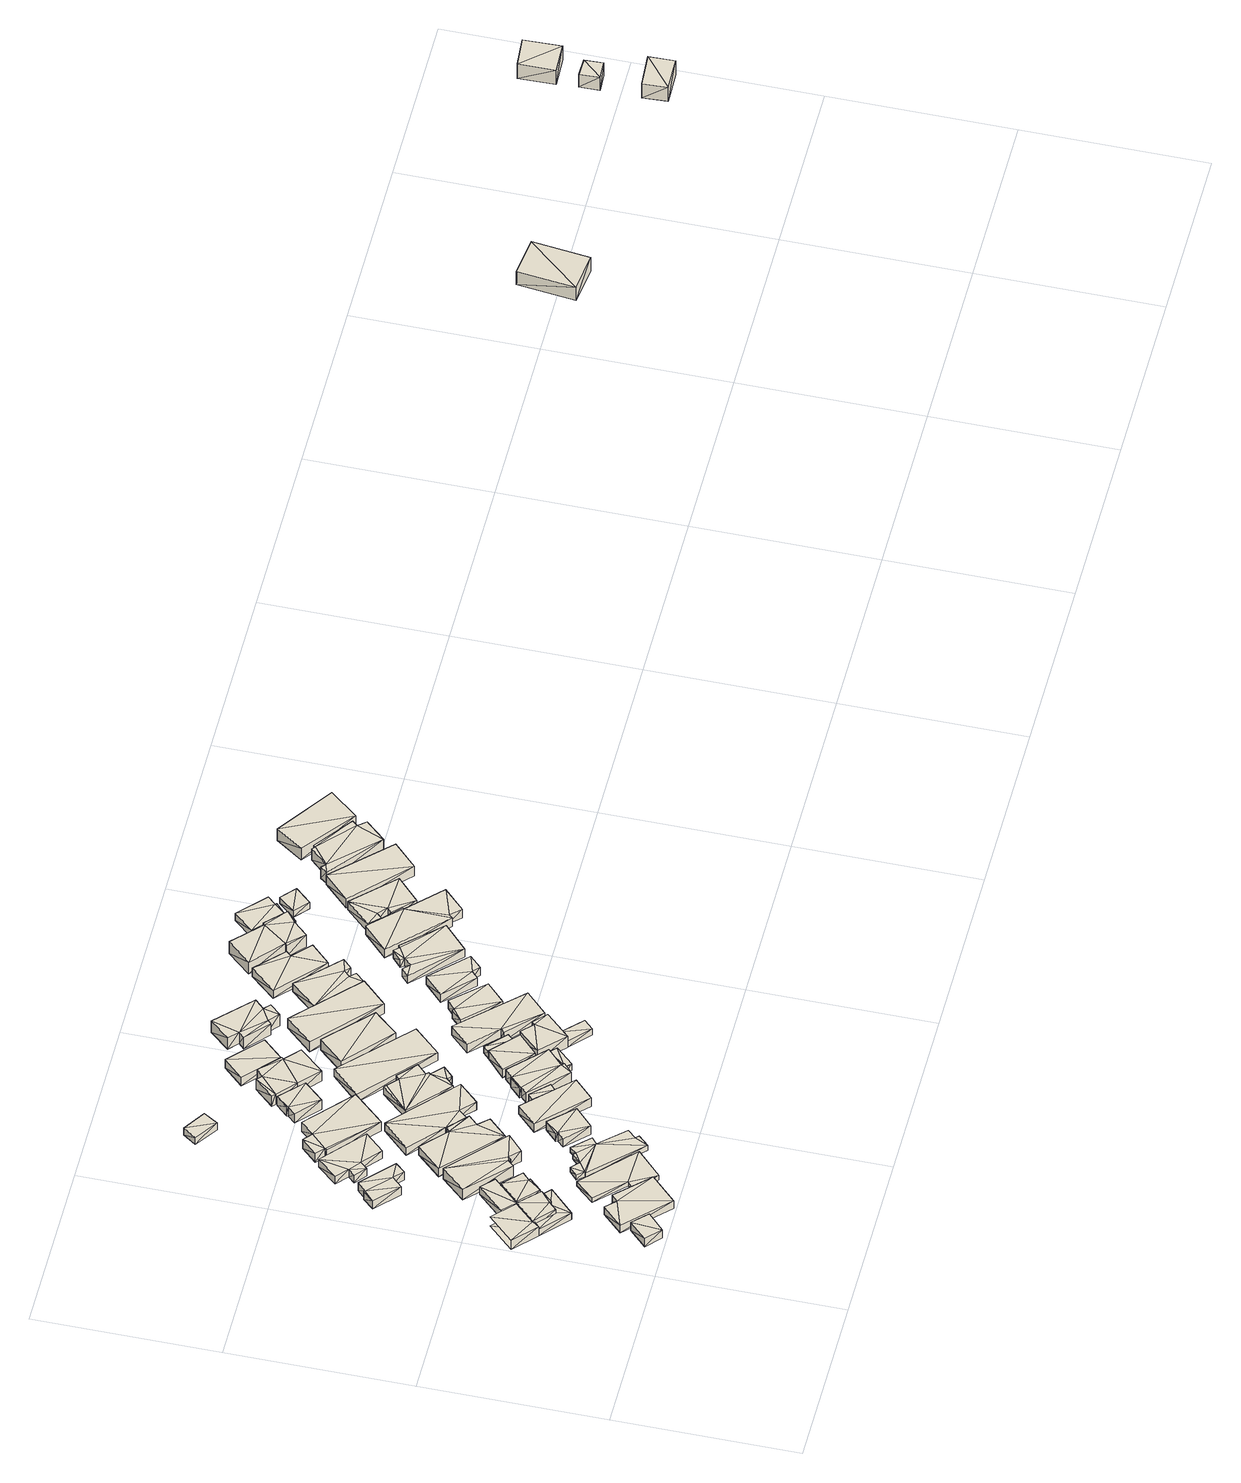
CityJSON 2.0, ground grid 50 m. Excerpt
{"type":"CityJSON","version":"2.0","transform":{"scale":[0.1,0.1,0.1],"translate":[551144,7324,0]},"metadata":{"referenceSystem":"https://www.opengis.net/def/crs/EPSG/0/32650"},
"CityObjects":{
"building1":{"type":"Building","attributes":{"level_0":35,"level_1":0,"uuid_bgn":"13"},"geometry":[{"type":"Solid","lod":"1","boundaries":[[[[0,1,2]],[[1,0,3]],[[4,5,6]],[[5,4,7]],[[2,1,6]],[[1,5,6]],[[1,3,5]],[[3,7,5]],[[3,0,7]],[[0,4,7]],[[0,2,4]],[[2,6,4]]]],"semantics":{"surfaces":[{"type":"RoofSurface"},{"type":"GroundSurface"},{"type":"WallSurface"}],"values":[[0,1,2,2,2,2,2,2,2,2,2,2]]}}]},
"building2":{"type":"Building","attributes":{"level_0":188,"level_1":0,"uuid_bgn":"44"},"geometry":[{"type":"MultiSurface","lod":"1","boundaries":[[[8,9,10]],[[9,8,11]],[[8,12,11]],[[13,8,10]],[[14,15,16]],[[15,14,17]],[[14,18,17]],[[19,14,16]],[[10,9,16]],[[9,15,16]],[[9,11,15]],[[11,17,15]],[[11,12,17]],[[12,18,17]],[[12,8,18]],[[8,14,18]],[[8,13,14]],[[13,19,14]],[[13,10,19]],[[10,16,19]],[[20,10,21]],[[10,22,21]],[[22,10,9]],[[23,10,20]],[[24,25,26]],[[25,27,26]],[[27,25,28]],[[29,25,24]],[[9,10,28]],[[10,25,28]],[[10,23,25]],[[23,29,25]],[[23,20,29]],[[20,24,29]],[[20,21,24]],[[21,26,24]],[[30,13,20]],[[12,30,31]],[[11,12,31]],[[12,13,30]],[[13,12,8]],[[13,23,20]],[[32,33,34]],[[35,32,36]],[[37,35,36]],[[35,33,32]],[[33,35,38]],[[33,39,34]],[[20,23,34]],[[23,39,34]],[[23,10,39]],[[10,40,39]],[[10,13,40]],[[13,33,40]],[[13,8,33]],[[8,38,33]],[[8,12,38]],[[12,35,38]],[[12,11,35]],[[11,37,35]],[[11,31,37]],[[31,36,37]],[[31,30,36]],[[30,32,36]],[[30,20,32]],[[20,34,32]],[[39,40,33]]],"semantics":{"surfaces":[{"type":"RoofSurface"},{"type":"GroundSurface"},{"type":"WallSurface"}],"values":[0,1,2,2,2,2,2,2,2,2,2,2,2,2,2,2,2,2,2,2,2,2,2,2,2,2,2,2,2,2,2,2,2,2,2,2,2,2,2,2,2,2,2,2,2,2,2,2,2,2,2,2,2,2,2,2,2,2,2,2,2,2,2,2,2,2,2]}}]},
"building3":{"type":"Building","attributes":{"level_0":46,"level_1":0,"uuid_bgn":"14"},"geometry":[{"type":"Solid","lod":"1","boundaries":[[[[41,42,43]],[[42,41,44]],[[45,42,44]],[[42,46,43]],[[47,48,49]],[[48,47,50]],[[51,48,50]],[[48,52,49]],[[43,46,49]],[[46,52,49]],[[46,42,52]],[[42,48,52]],[[42,45,48]],[[45,51,48]],[[45,44,51]],[[44,50,51]],[[44,41,50]],[[41,47,50]],[[41,43,47]],[[43,49,47]]]],"semantics":{"surfaces":[{"type":"RoofSurface"},{"type":"GroundSurface"},{"type":"WallSurface"}],"values":[[0,1,2,2,2,2,2,2,2,2,2,2,2,2,2,2,2,2,2,2]]}}]},
"building4":{"type":"Building","attributes":{"level_0":189,"level_1":0,"uuid_bgn":"45"},"geometry":[{"type":"MultiSurface","lod":"1","boundaries":[[[53,54,55]],[[54,53,56]],[[57,58,59]],[[58,57,60]],[[55,54,59]],[[54,58,59]],[[54,56,58]],[[56,60,58]],[[56,53,60]],[[53,57,60]],[[53,55,57]],[[55,59,57]],[[61,62,53]],[[62,63,53]],[[64,65,66]],[[65,67,66]],[[53,63,66]],[[63,67,66]],[[61,53,64]],[[53,66,64]]],"semantics":{"surfaces":[{"type":"RoofSurface"},{"type":"GroundSurface"},{"type":"WallSurface"}],"values":[0,1,2,2,2,2,2,2,2,2,2,2,2,2,2,2,2,2,2,2]}}]},
"building5":{"type":"Building","attributes":{"level_0":190,"level_1":0,"uuid_bgn":"46"},"geometry":[{"type":"MultiSurface","lod":"1","boundaries":[[[53,54,55]],[[54,53,56]],[[57,58,59]],[[58,57,60]],[[56,53,60]],[[53,57,60]],[[53,55,57]],[[55,59,57]],[[61,62,53]],[[62,63,53]],[[63,62,68]],[[69,62,61]],[[64,65,66]],[[65,67,66]],[[67,65,70]],[[71,65,64]],[[53,63,66]],[[63,67,66]],[[63,68,67]],[[68,70,67]],[[68,62,70]],[[62,65,70]],[[62,69,65]],[[69,71,65]],[[69,61,71]],[[61,64,71]],[[61,53,64]],[[53,66,64]]],"semantics":{"surfaces":[{"type":"RoofSurface"},{"type":"GroundSurface"},{"type":"WallSurface"}],"values":[0,1,2,2,2,2,2,2,2,2,2,2,2,2,2,2,2,2,2,2,2,2,2,2,2,2,2,2]}}]},
"building6":{"type":"Building","attributes":{"level_0":57,"level_1":0,"uuid_bgn":"15"},"geometry":[{"type":"Solid","lod":"1","boundaries":[[[[72,73,74]],[[72,75,76]],[[75,72,74]],[[72,77,73]],[[78,79,80]],[[78,81,82]],[[81,78,80]],[[78,83,79]],[[76,75,82]],[[75,81,82]],[[75,74,81]],[[74,80,81]],[[74,73,80]],[[73,79,80]],[[73,77,79]],[[77,83,79]],[[77,72,83]],[[72,78,83]],[[72,76,78]],[[76,82,78]]]],"semantics":{"surfaces":[{"type":"RoofSurface"},{"type":"GroundSurface"},{"type":"WallSurface"}],"values":[[0,1,2,2,2,2,2,2,2,2,2,2,2,2,2,2,2,2,2,2]]}}]},
"building7":{"type":"Building","attributes":{"level_0":8,"level_1":0,"uuid_bgn":"105"},"geometry":[{"type":"Solid","lod":"1","boundaries":[[[[84,85,86]],[[87,85,84]],[[88,87,89]],[[87,88,85]],[[87,90,89]],[[85,91,86]],[[92,93,94]],[[95,93,92]],[[96,95,97]],[[95,96,93]],[[95,98,97]],[[93,99,94]],[[89,90,97]],[[90,98,97]],[[90,87,98]],[[87,95,98]],[[87,84,95]],[[84,92,95]],[[84,86,92]],[[86,94,92]],[[86,91,94]],[[91,99,94]],[[91,85,99]],[[85,93,99]],[[85,88,93]],[[88,96,93]],[[88,89,96]],[[89,97,96]]]],"semantics":{"surfaces":[{"type":"RoofSurface"},{"type":"GroundSurface"},{"type":"WallSurface"}],"values":[[0,1,2,2,2,2,2,2,2,2,2,2,2,2,2,2,2,2,2,2,2,2,2,2,2,2,2,2]]}}]},
"building8":{"type":"Building","attributes":{"level_0":247,"level_1":0,"uuid_bgn":"98"},"geometry":[{"type":"Solid","lod":"1","boundaries":[[[[100,101,102]],[[101,103,104]],[[100,103,101]],[[103,105,104]],[[106,103,100]],[[107,100,102]],[[108,109,110]],[[109,111,112]],[[108,111,109]],[[111,113,112]],[[114,111,108]],[[115,108,110]],[[102,101,110]],[[101,109,110]],[[101,104,109]],[[104,112,109]],[[104,105,112]],[[105,113,112]],[[105,103,113]],[[103,111,113]],[[103,106,111]],[[106,114,111]],[[106,100,114]],[[100,108,114]],[[100,107,108]],[[107,115,108]],[[107,102,115]],[[102,110,115]]]],"semantics":{"surfaces":[{"type":"RoofSurface"},{"type":"GroundSurface"},{"type":"WallSurface"}],"values":[[0,1,2,2,2,2,2,2,2,2,2,2,2,2,2,2,2,2,2,2,2,2,2,2,2,2,2,2]]}}]},
"building9":{"type":"Building","attributes":{"level_0":68,"level_1":0,"uuid_bgn":"16"},"geometry":[{"type":"Solid","lod":"1","boundaries":[[[[116,117,118]],[[116,119,120]],[[121,116,118]],[[122,123,116]],[[123,119,116]],[[119,123,124]],[[125,126,121]],[[121,126,116]],[[127,128,129]],[[127,126,128]],[[127,122,116]],[[126,127,116]],[[130,131,132]],[[130,133,134]],[[135,130,132]],[[136,137,130]],[[137,133,130]],[[133,137,138]],[[139,140,135]],[[135,140,130]],[[141,142,143]],[[141,140,142]],[[141,136,130]],[[140,141,130]],[[129,128,143]],[[128,142,143]],[[128,126,142]],[[126,140,142]],[[126,125,140]],[[125,139,140]],[[125,121,139]],[[121,135,139]],[[121,118,135]],[[118,132,135]],[[118,117,132]],[[117,131,132]],[[117,116,131]],[[116,130,131]],[[116,120,130]],[[120,134,130]],[[120,119,134]],[[119,133,134]],[[119,124,133]],[[124,138,133]],[[124,123,138]],[[123,137,138]],[[123,122,137]],[[122,136,137]],[[122,127,136]],[[127,141,136]],[[127,129,141]],[[129,143,141]]]],"semantics":{"surfaces":[{"type":"RoofSurface"},{"type":"GroundSurface"},{"type":"WallSurface"}],"values":[[0,1,2,2,2,2,2,2,2,2,2,2,2,2,2,2,2,2,2,2,2,2,2,2,2,2,2,2,2,2,2,2,2,2,2,2,2,2,2,2,2,2,2,2,2,2,2,2,2,2,2,2]]}}]},
"building10":{"type":"Building","attributes":{"level_0":9,"level_1":0,"uuid_bgn":"106"},"geometry":[{"type":"Solid","lod":"1","boundaries":[[[[144,145,146]],[[147,144,148]],[[147,145,144]],[[145,149,146]],[[147,150,145]],[[151,150,147]],[[152,153,154]],[[155,152,156]],[[155,153,152]],[[153,157,154]],[[155,158,153]],[[159,158,155]],[[151,147,159]],[[147,155,159]],[[147,148,155]],[[148,156,155]],[[148,144,156]],[[144,152,156]],[[144,146,152]],[[146,154,152]],[[146,149,154]],[[149,157,154]],[[149,145,157]],[[145,153,157]],[[145,150,153]],[[150,158,153]],[[150,151,158]],[[151,159,158]]]],"semantics":{"surfaces":[{"type":"RoofSurface"},{"type":"GroundSurface"},{"type":"WallSurface"}],"values":[[0,1,2,2,2,2,2,2,2,2,2,2,2,2,2,2,2,2,2,2,2,2,2,2,2,2,2,2]]}}]},
"building11":{"type":"Building","attributes":{"level_0":248,"level_1":0,"uuid_bgn":"99"},"geometry":[{"type":"Solid","lod":"1","boundaries":[[[[160,161,162]],[[163,160,162]],[[164,163,165]],[[164,160,163]],[[164,166,160]],[[166,167,160]],[[168,169,170]],[[171,168,170]],[[172,171,173]],[[172,168,171]],[[172,174,168]],[[174,175,168]],[[162,161,170]],[[161,169,170]],[[161,160,169]],[[160,168,169]],[[160,167,168]],[[167,175,168]],[[167,166,175]],[[166,174,175]],[[166,164,174]],[[164,172,174]],[[164,165,172]],[[165,173,172]],[[165,163,173]],[[163,171,173]],[[163,162,171]],[[162,170,171]],[[167,176,177]],[[178,179,180]],[[176,167,179]],[[167,178,179]],[[167,177,178]],[[177,180,178]],[[177,176,179]],[[177,180,179]]]],"semantics":{"surfaces":[{"type":"RoofSurface"},{"type":"GroundSurface"},{"type":"WallSurface"}],"values":[[0,1,2,2,2,2,2,2,2,2,2,2,2,2,2,2,2,2,2,2,2,2,2,2,2,2,2,2,2,2,2,2,2,2,2,2]]}}]},
"building12":{"type":"Building","attributes":{"level_0":79,"level_1":0,"uuid_bgn":"17"},"geometry":[{"type":"Solid","lod":"1","boundaries":[[[[181,182,183]],[[184,182,185]],[[182,184,183]],[[186,182,181]],[[187,188,189]],[[190,188,191]],[[188,190,189]],[[192,188,187]],[[185,182,191]],[[182,188,191]],[[182,186,188]],[[186,192,188]],[[186,181,192]],[[181,187,192]],[[181,183,187]],[[183,189,187]],[[183,184,189]],[[184,190,189]],[[184,185,190]],[[185,191,190]]]],"semantics":{"surfaces":[{"type":"RoofSurface"},{"type":"GroundSurface"},{"type":"WallSurface"}],"values":[[0,1,2,2,2,2,2,2,2,2,2,2,2,2,2,2,2,2,2,2]]}}]},
"building13":{"type":"Building","attributes":{"level_0":10,"level_1":0,"uuid_bgn":"107"},"geometry":[{"type":"Solid","lod":"1","boundaries":[[[[193,194,195]],[[196,193,195]],[[193,197,194]],[[197,198,194]],[[197,199,200]],[[199,197,193]],[[201,202,203]],[[204,201,203]],[[201,205,202]],[[205,206,202]],[[205,207,208]],[[207,205,201]],[[200,199,208]],[[199,207,208]],[[199,193,207]],[[193,201,207]],[[193,196,201]],[[196,204,201]],[[196,195,204]],[[195,203,204]],[[195,194,203]],[[194,202,203]],[[194,198,202]],[[198,206,202]],[[198,197,206]],[[197,205,206]],[[197,200,205]],[[200,208,205]]]],"semantics":{"surfaces":[{"type":"RoofSurface"},{"type":"GroundSurface"},{"type":"WallSurface"}],"values":[[0,1,2,2,2,2,2,2,2,2,2,2,2,2,2,2,2,2,2,2,2,2,2,2,2,2,2,2]]}}]},
"building14":{"type":"Building","attributes":{"level_0":3,"level_1":0,"uuid_bgn":"100"},"geometry":[{"type":"Solid","lod":"1","boundaries":[[[[166,167,160]],[[174,175,168]],[[160,167,168]],[[167,175,168]],[[167,166,175]],[[166,174,175]],[[177,209,210]],[[209,211,212]],[[177,211,209]],[[176,211,177]],[[167,176,177]],[[211,213,212]],[[180,214,215]],[[214,216,217]],[[180,216,214]],[[179,216,180]],[[178,179,180]],[[216,218,217]],[[210,209,215]],[[209,214,215]],[[209,212,214]],[[212,217,214]],[[212,213,217]],[[213,218,217]],[[213,211,218]],[[211,216,218]],[[211,176,216]],[[176,179,216]],[[176,167,179]],[[167,178,179]],[[167,177,178]],[[177,180,178]],[[177,210,180]],[[210,215,180]],[[166,160,168]],[[166,174,168]]]],"semantics":{"surfaces":[{"type":"RoofSurface"},{"type":"GroundSurface"},{"type":"WallSurface"}],"values":[[0,1,2,2,2,2,2,2,2,2,2,2,2,2,2,2,2,2,2,2,2,2,2,2,2,2,2,2,2,2,2,2,2,2,2,2]]}}]},
"building15":{"type":"Building","attributes":{"level_0":20,"level_1":0,"uuid_bgn":"116"},"geometry":[{"type":"Solid","lod":"1","boundaries":[[[[219,220,221]],[[220,219,222]],[[223,224,225]],[[224,223,226]],[[221,220,225]],[[220,224,225]],[[220,222,224]],[[222,226,224]],[[222,219,226]],[[219,223,226]],[[219,221,223]],[[221,225,223]]]],"semantics":{"surfaces":[{"type":"RoofSurface"},{"type":"GroundSurface"},{"type":"WallSurface"}],"values":[[0,1,2,2,2,2,2,2,2,2,2,2]]}}]},
"building16":{"type":"Building","attributes":{"level_0":90,"level_1":0,"uuid_bgn":"18"},"geometry":[{"type":"Solid","lod":"1","boundaries":[[[[227,228,229]],[[230,227,229]],[[231,232,233]],[[234,231,233]],[[229,228,233]],[[228,232,233]],[[228,227,232]],[[227,231,232]],[[227,230,231]],[[230,234,231]],[[230,229,234]],[[229,233,234]]]],"semantics":{"surfaces":[{"type":"RoofSurface"},{"type":"GroundSurface"},{"type":"WallSurface"}],"values":[[0,1,2,2,2,2,2,2,2,2,2,2]]}}]},
"building17":{"type":"Building","attributes":{"level_0":157,"level_1":0,"uuid_bgn":"24"},"geometry":[{"type":"Solid","lod":"1","boundaries":[[[[235,236,237]],[[236,235,238]],[[239,240,241]],[[240,239,242]],[[237,236,241]],[[236,240,241]],[[236,238,240]],[[238,242,240]],[[238,235,242]],[[235,239,242]],[[235,237,239]],[[237,241,239]]]],"semantics":{"surfaces":[{"type":"RoofSurface"},{"type":"GroundSurface"},{"type":"WallSurface"}],"values":[[0,1,2,2,2,2,2,2,2,2,2,2]]}}]},
"building18":{"type":"Building","attributes":{"level_0":11,"level_1":0,"uuid_bgn":"108"},"geometry":[{"type":"Solid","lod":"1","boundaries":[[[[243,244,245]],[[246,244,247]],[[244,246,245]],[[248,244,243]],[[249,250,251]],[[252,250,253]],[[250,252,251]],[[254,250,249]],[[247,244,253]],[[244,250,253]],[[244,248,250]],[[248,254,250]],[[248,243,254]],[[243,249,254]],[[243,245,249]],[[245,251,249]],[[245,246,251]],[[246,252,251]],[[246,247,252]],[[247,253,252]]]],"semantics":{"surfaces":[{"type":"RoofSurface"},{"type":"GroundSurface"},{"type":"WallSurface"}],"values":[[0,1,2,2,2,2,2,2,2,2,2,2,2,2,2,2,2,2,2,2]]}}]},
"building19":{"type":"Building","attributes":{"level_0":4,"level_1":0,"uuid_bgn":"101"},"geometry":[{"type":"Solid","lod":"1","boundaries":[[[[255,256,257]],[[257,256,258]],[[259,260,261]],[[259,262,263]],[[262,257,258]],[[263,262,258]],[[262,264,257]],[[262,259,261]],[[265,256,255]],[[266,267,258]],[[256,266,258]],[[268,269,270]],[[270,269,271]],[[272,273,274]],[[272,275,276]],[[275,270,271]],[[276,275,271]],[[275,277,270]],[[275,272,274]],[[278,269,268]],[[279,280,271]],[[269,279,271]],[[258,267,271]],[[267,280,271]],[[267,266,280]],[[266,279,280]],[[266,256,279]],[[256,269,279]],[[256,265,269]],[[265,278,269]],[[265,255,278]],[[255,268,278]],[[255,257,268]],[[257,270,268]],[[257,264,270]],[[264,277,270]],[[264,262,277]],[[262,275,277]],[[262,261,275]],[[261,274,275]],[[261,260,274]],[[260,273,274]],[[260,259,273]],[[259,272,273]],[[259,263,272]],[[263,276,272]],[[263,258,276]],[[258,271,276]]]],"semantics":{"surfaces":[{"type":"RoofSurface"},{"type":"GroundSurface"},{"type":"WallSurface"}],"values":[[0,1,2,2,2,2,2,2,2,2,2,2,2,2,2,2,2,2,2,2,2,2,2,2,2,2,2,2,2,2,2,2,2,2,2,2,2,2,2,2,2,2,2,2,2,2,2,2]]}}]},
"building20":{"type":"Building","attributes":{"level_0":101,"level_1":0,"uuid_bgn":"19"},"geometry":[{"type":"Solid","lod":"1","boundaries":[[[[281,282,283]],[[284,282,281]],[[282,285,283]],[[286,287,288]],[[287,282,288]],[[287,285,282]],[[287,289,285]],[[290,289,287]],[[291,292,293]],[[294,292,291]],[[292,295,293]],[[296,297,298]],[[297,292,298]],[[297,295,292]],[[297,299,295]],[[300,299,297]],[[283,285,293]],[[285,295,293]],[[285,289,295]],[[289,299,295]],[[289,290,299]],[[290,300,299]],[[290,287,300]],[[287,297,300]],[[287,286,297]],[[286,296,297]],[[286,288,296]],[[288,298,296]],[[288,282,298]],[[282,292,298]],[[282,284,292]],[[284,294,292]],[[284,281,294]],[[281,291,294]],[[281,283,291]],[[283,293,291]]]],"semantics":{"surfaces":[{"type":"RoofSurface"},{"type":"GroundSurface"},{"type":"WallSurface"}],"values":[[0,1,2,2,2,2,2,2,2,2,2,2,2,2,2,2,2,2,2,2,2,2,2,2,2,2,2,2,2,2,2,2,2,2,2,2]]}}]},
"building21":{"type":"Building","attributes":{"level_0":12,"level_1":0,"uuid_bgn":"109"},"geometry":[{"type":"Solid","lod":"1","boundaries":[[[[301,302,303]],[[301,304,302]],[[301,305,306]],[[301,307,304]],[[307,301,306]],[[308,309,310]],[[308,307,309]],[[307,308,304]],[[311,312,313]],[[311,314,312]],[[311,315,316]],[[311,317,314]],[[317,311,316]],[[318,319,320]],[[318,317,319]],[[317,318,314]],[[308,310,318]],[[310,320,318]],[[310,309,320]],[[309,319,320]],[[309,307,319]],[[307,317,319]],[[307,306,317]],[[306,316,317]],[[306,305,316]],[[305,315,316]],[[305,301,315]],[[301,311,315]],[[301,303,311]],[[303,313,311]],[[303,302,313]],[[302,312,313]],[[302,304,312]],[[304,314,312]],[[304,308,314]],[[308,318,314]]]],"semantics":{"surfaces":[{"type":"RoofSurface"},{"type":"GroundSurface"},{"type":"WallSurface"}],"values":[[0,1,2,2,2,2,2,2,2,2,2,2,2,2,2,2,2,2,2,2,2,2,2,2,2,2,2,2,2,2,2,2,2,2,2,2]]}}]},
"building22":{"type":"Building","attributes":{"level_0":135,"level_1":0,"uuid_bgn":"22"},"geometry":[{"type":"Solid","lod":"1","boundaries":[[[[321,322,323]],[[321,324,325]],[[324,321,323]],[[321,326,322]],[[327,328,329]],[[327,330,331]],[[330,327,329]],[[327,332,328]],[[325,324,331]],[[324,330,331]],[[324,323,330]],[[323,329,330]],[[323,322,329]],[[322,328,329]],[[322,326,328]],[[326,332,328]],[[326,321,332]],[[321,327,332]],[[321,325,327]],[[325,331,327]]]],"semantics":{"surfaces":[{"type":"RoofSurface"},{"type":"GroundSurface"},{"type":"WallSurface"}],"values":[[0,1,2,2,2,2,2,2,2,2,2,2,2,2,2,2,2,2,2,2]]}}]},
"building23":{"type":"Building","attributes":{"level_0":5,"level_1":0,"uuid_bgn":"102"},"geometry":[{"type":"Solid","lod":"1","boundaries":[[[[333,334,335]],[[334,333,336]],[[337,338,339]],[[338,337,340]],[[335,334,339]],[[334,338,339]],[[334,336,338]],[[336,340,338]],[[336,333,340]],[[333,337,340]],[[333,335,337]],[[335,339,337]]]],"semantics":{"surfaces":[{"type":"RoofSurface"},{"type":"GroundSurface"},{"type":"WallSurface"}],"values":[[0,1,2,2,2,2,2,2,2,2,2,2]]}}]},
"building24":{"type":"Building","attributes":{"level_0":113,"level_1":0,"uuid_bgn":"20"},"geometry":[{"type":"Solid","lod":"1","boundaries":[[[[341,342,343]],[[342,341,344]],[[345,346,347]],[[346,345,348]],[[343,342,347]],[[342,346,347]],[[342,344,346]],[[344,348,346]],[[344,341,348]],[[341,345,348]],[[341,343,345]],[[343,347,345]]]],"semantics":{"surfaces":[{"type":"RoofSurface"},{"type":"GroundSurface"},{"type":"WallSurface"}],"values":[[0,1,2,2,2,2,2,2,2,2,2,2]]}}]},
"building25":{"type":"Building","attributes":{"level_0":14,"level_1":0,"uuid_bgn":"110"},"geometry":[{"type":"Solid","lod":"1","boundaries":[[[[349,350,351]],[[350,349,352]],[[353,354,355]],[[354,353,356]],[[351,350,355]],[[350,354,355]],[[350,352,354]],[[352,356,354]],[[352,349,356]],[[349,353,356]],[[349,351,353]],[[351,355,353]]]],"semantics":{"surfaces":[{"type":"RoofSurface"},{"type":"GroundSurface"},{"type":"WallSurface"}],"values":[[0,1,2,2,2,2,2,2,2,2,2,2]]}}]},
"building26":{"type":"Building","attributes":{"level_0":162,"level_1":0,"uuid_bgn":"25"},"geometry":[{"type":"Solid","lod":"1","boundaries":[[[[357,358,359]],[[358,357,360]],[[361,362,363]],[[362,361,364]],[[359,358,363]],[[358,362,363]],[[358,360,362]],[[360,364,362]],[[360,357,364]],[[357,361,364]],[[357,359,361]],[[359,363,361]]]],"semantics":{"surfaces":[{"type":"RoofSurface"},{"type":"GroundSurface"},{"type":"WallSurface"}],"values":[[0,1,2,2,2,2,2,2,2,2,2,2]]}}]},
"building27":{"type":"Building","attributes":{"level_0":124,"level_1":0,"uuid_bgn":"21"},"geometry":[{"type":"Solid","lod":"1","boundaries":[[[[365,366,367]],[[366,365,368]],[[369,366,368]],[[366,370,367]],[[371,372,373]],[[372,371,374]],[[375,372,374]],[[372,376,373]],[[367,370,373]],[[370,376,373]],[[370,366,376]],[[366,372,376]],[[366,369,372]],[[369,375,372]],[[369,368,375]],[[368,374,375]],[[368,365,374]],[[365,371,374]],[[365,367,371]],[[367,373,371]]]],"semantics":{"surfaces":[{"type":"RoofSurface"},{"type":"GroundSurface"},{"type":"WallSurface"}],"values":[[0,1,2,2,2,2,2,2,2,2,2,2,2,2,2,2,2,2,2,2]]}}]},
"building28":{"type":"Building","attributes":{"level_0":6,"level_1":0,"uuid_bgn":"103"},"geometry":[{"type":"Solid","lod":"1","boundaries":[[[[377,378,379]],[[380,377,379]],[[381,382,383]],[[384,381,383]],[[379,378,383]],[[378,382,383]],[[378,377,382]],[[377,381,382]],[[377,380,381]],[[380,384,381]],[[380,379,384]],[[379,383,384]]]],"semantics":{"surfaces":[{"type":"RoofSurface"},{"type":"GroundSurface"},{"type":"WallSurface"}],"values":[[0,1,2,2,2,2,2,2,2,2,2,2]]}}]},
"building29":{"type":"Building","attributes":{"level_0":146,"level_1":0,"uuid_bgn":"23"},"geometry":[{"type":"Solid","lod":"1","boundaries":[[[[385,386,387]],[[386,385,388]],[[389,390,391]],[[390,389,392]],[[387,386,391]],[[386,390,391]],[[386,388,390]],[[388,392,390]],[[388,385,392]],[[385,389,392]],[[385,387,389]],[[387,391,389]]]],"semantics":{"surfaces":[{"type":"RoofSurface"},{"type":"GroundSurface"},{"type":"WallSurface"}],"values":[[0,1,2,2,2,2,2,2,2,2,2,2]]}}]},
"building30":{"type":"Building","attributes":{"level_0":168,"level_1":0,"uuid_bgn":"26"},"geometry":[{"type":"Solid","lod":"1","boundaries":[[[[393,394,395]],[[393,396,397]],[[396,393,395]],[[393,398,394]],[[399,400,401]],[[399,402,403]],[[402,399,401]],[[399,404,400]],[[398,393,404]],[[393,399,404]],[[393,397,399]],[[397,403,399]],[[397,396,403]],[[396,402,403]],[[396,395,402]],[[395,401,402]],[[395,394,401]],[[394,400,401]],[[394,398,400]],[[398,404,400]]]],"semantics":{"surfaces":[{"type":"RoofSurface"},{"type":"GroundSurface"},{"type":"WallSurface"}],"values":[[0,1,2,2,2,2,2,2,2,2,2,2,2,2,2,2,2,2,2,2]]}}]},
"building31":{"type":"Building","attributes":{"level_0":21,"level_1":0,"uuid_bgn":"117"},"geometry":[{"type":"Solid","lod":"1","boundaries":[[[[405,406,407]],[[406,405,408]],[[409,410,405]],[[411,412,413]],[[412,410,413]],[[405,412,408]],[[410,412,405]],[[414,410,409]],[[415,416,417]],[[416,415,418]],[[419,420,415]],[[421,422,423]],[[422,420,423]],[[415,422,418]],[[420,422,415]],[[424,420,419]],[[409,405,419]],[[405,415,419]],[[405,407,415]],[[407,417,415]],[[407,406,417]],[[406,416,417]],[[406,408,416]],[[408,418,416]],[[408,412,418]],[[412,422,418]],[[412,411,422]],[[411,421,422]],[[411,413,421]],[[413,423,421]],[[413,410,423]],[[410,420,423]],[[410,414,420]],[[414,424,420]],[[414,409,424]],[[409,419,424]]]],"semantics":{"surfaces":[{"type":"RoofSurface"},{"type":"GroundSurface"},{"type":"WallSurface"}],"values":[[0,1,2,2,2,2,2,2,2,2,2,2,2,2,2,2,2,2,2,2,2,2,2,2,2,2,2,2,2,2,2,2,2,2,2,2]]}}]},
"building32":{"type":"Building","attributes":{"level_0":7,"level_1":0,"uuid_bgn":"104"},"geometry":[{"type":"Solid","lod":"1","boundaries":[[[[425,426,427]],[[426,425,428]],[[429,430,431]],[[430,429,432]],[[427,426,431]],[[426,430,431]],[[426,428,430]],[[428,432,430]],[[428,425,432]],[[425,429,432]],[[425,427,429]],[[427,431,429]]]],"semantics":{"surfaces":[{"type":"RoofSurface"},{"type":"GroundSurface"},{"type":"WallSurface"}],"values":[[0,1,2,2,2,2,2,2,2,2,2,2]]}}]},
"building33":{"type":"Building","attributes":{"level_0":169,"level_1":0,"uuid_bgn":"27"},"geometry":[{"type":"Solid","lod":"1","boundaries":[[[[433,434,435]],[[434,433,436]],[[437,434,436]],[[434,438,435]],[[439,440,441]],[[440,439,442]],[[443,440,442]],[[440,444,441]],[[435,438,441]],[[438,444,441]],[[438,434,444]],[[434,440,444]],[[434,437,440]],[[437,443,440]],[[437,436,443]],[[436,442,443]],[[436,433,442]],[[433,439,442]],[[433,435,439]],[[435,441,439]]]],"semantics":{"surfaces":[{"type":"RoofSurface"},{"type":"GroundSurface"},{"type":"WallSurface"}],"values":[[0,1,2,2,2,2,2,2,2,2,2,2,2,2,2,2,2,2,2,2]]}}]},
"building34":{"type":"Building","attributes":{"level_0":25,"level_1":0,"uuid_bgn":"120"},"geometry":[{"type":"Solid","lod":"1","boundaries":[[[[445,446,447]],[[446,445,448]],[[445,449,448]],[[450,451,452]],[[452,451,447]],[[451,445,447]],[[453,454,455]],[[454,453,456]],[[453,457,456]],[[458,459,460]],[[460,459,455]],[[459,453,455]],[[447,446,455]],[[446,454,455]],[[446,448,454]],[[448,456,454]],[[448,449,456]],[[449,457,456]],[[449,445,457]],[[445,453,457]],[[445,451,453]],[[451,459,453]],[[451,450,459]],[[450,458,459]],[[450,452,458]],[[452,460,458]],[[452,447,460]],[[447,455,460]]]],"semantics":{"surfaces":[{"type":"RoofSurface"},{"type":"GroundSurface"},{"type":"WallSurface"}],"values":[[0,1,2,2,2,2,2,2,2,2,2,2,2,2,2,2,2,2,2,2,2,2,2,2,2,2,2,2]]}}]},
"building35":{"type":"Building","attributes":{"level_0":171,"level_1":0,"uuid_bgn":"29"},"geometry":[{"type":"Solid","lod":"1","boundaries":[[[[461,462,463]],[[462,461,464]],[[461,465,464]],[[466,461,463]],[[467,468,469]],[[468,467,470]],[[467,471,470]],[[472,467,469]],[[463,462,469]],[[462,468,469]],[[462,464,468]],[[464,470,468]],[[464,465,470]],[[465,471,470]],[[465,461,471]],[[461,467,471]],[[461,466,467]],[[466,472,467]],[[466,463,472]],[[463,469,472]]]],"semantics":{"surfaces":[{"type":"RoofSurface"},{"type":"GroundSurface"},{"type":"WallSurface"}],"values":[[0,1,2,2,2,2,2,2,2,2,2,2,2,2,2,2,2,2,2,2]]}}]},
"building36":{"type":"Building","attributes":{"level_0":26,"level_1":0,"uuid_bgn":"121"},"geometry":[{"type":"Solid","lod":"1","boundaries":[[[[473,474,475]],[[476,473,475]],[[473,476,477]],[[473,478,474]],[[479,480,481]],[[482,479,481]],[[479,482,483]],[[479,484,480]],[[475,474,481]],[[474,480,481]],[[474,478,480]],[[478,484,480]],[[478,473,484]],[[473,479,484]],[[473,477,479]],[[477,483,479]],[[477,476,483]],[[476,482,483]],[[476,475,482]],[[475,481,482]]]],"semantics":{"surfaces":[{"type":"RoofSurface"},{"type":"GroundSurface"},{"type":"WallSurface"}],"values":[[0,1,2,2,2,2,2,2,2,2,2,2,2,2,2,2,2,2,2,2]]}}]},
"building37":{"type":"Building","attributes":{"level_0":241,"level_1":0,"uuid_bgn":"92"},"geometry":[{"type":"Solid","lod":"1","boundaries":[[[[485,486,487]],[[486,488,489]],[[485,488,486]],[[488,490,489]],[[491,485,487]],[[492,491,487]],[[491,493,485]],[[493,494,485]],[[495,496,497]],[[496,498,499]],[[495,498,496]],[[498,500,499]],[[501,495,497]],[[502,501,497]],[[501,503,495]],[[503,504,495]],[[489,490,499]],[[490,500,499]],[[490,488,500]],[[488,498,500]],[[488,485,498]],[[485,495,498]],[[485,494,495]],[[494,504,495]],[[494,493,504]],[[493,503,504]],[[493,491,503]],[[491,501,503]],[[491,492,501]],[[492,502,501]],[[492,487,502]],[[487,497,502]],[[487,486,497]],[[486,496,497]],[[486,489,496]],[[489,499,496]]]],"semantics":{"surfaces":[{"type":"RoofSurface"},{"type":"GroundSurface"},{"type":"WallSurface"}],"values":[[0,1,2,2,2,2,2,2,2,2,2,2,2,2,2,2,2,2,2,2,2,2,2,2,2,2,2,2,2,2,2,2,2,2,2,2]]}}]},
"building38":{"type":"Building","attributes":{"level_0":27,"level_1":0,"uuid_bgn":"122"},"geometry":[{"type":"Solid","lod":"1","boundaries":[[[[505,506,507]],[[505,508,509]],[[506,510,507]],[[511,506,505]],[[511,505,509]],[[511,512,513]],[[506,511,513]],[[514,505,507]],[[515,516,517]],[[515,518,519]],[[516,520,517]],[[521,516,515]],[[521,515,519]],[[521,522,523]],[[516,521,523]],[[524,515,517]],[[509,508,519]],[[508,518,519]],[[508,505,518]],[[505,515,518]],[[505,514,515]],[[514,524,515]],[[514,507,524]],[[507,517,524]],[[507,510,517]],[[510,520,517]],[[510,506,520]],[[506,516,520]],[[506,513,516]],[[513,523,516]],[[513,512,523]],[[512,522,523]],[[512,511,522]],[[511,521,522]],[[511,509,521]],[[509,519,521]]]],"semantics":{"surfaces":[{"type":"RoofSurface"},{"type":"GroundSurface"},{"type":"WallSurface"}],"values":[[0,1,2,2,2,2,2,2,2,2,2,2,2,2,2,2,2,2,2,2,2,2,2,2,2,2,2,2,2,2,2,2,2,2,2,2]]}}]},
"building39":{"type":"Building","attributes":{"level_0":242,"level_1":0,"uuid_bgn":"93"},"geometry":[{"type":"Solid","lod":"1","boundaries":[[[[525,526,527]],[[528,525,527]],[[525,529,526]],[[525,530,531]],[[528,530,525]],[[530,532,531]],[[533,534,535]],[[536,533,535]],[[533,537,534]],[[533,538,539]],[[536,538,533]],[[538,540,539]],[[527,526,535]],[[526,534,535]],[[526,529,534]],[[529,537,534]],[[529,525,537]],[[525,533,537]],[[525,531,533]],[[531,539,533]],[[531,532,539]],[[532,540,539]],[[532,530,540]],[[530,538,540]],[[530,528,538]],[[528,536,538]],[[528,527,536]],[[527,535,536]]]],"semantics":{"surfaces":[{"type":"RoofSurface"},{"type":"GroundSurface"},{"type":"WallSurface"}],"values":[[0,1,2,2,2,2,2,2,2,2,2,2,2,2,2,2,2,2,2,2,2,2,2,2,2,2,2,2]]}}]},
"building40":{"type":"Building","attributes":{"level_0":29,"level_1":0,"uuid_bgn":"124"},"geometry":[{"type":"Solid","lod":"1","boundaries":[[[[541,542,543]],[[542,544,543]],[[544,542,545]],[[546,542,541]],[[547,548,549]],[[548,550,549]],[[550,548,551]],[[552,548,547]],[[543,544,549]],[[544,550,549]],[[544,545,550]],[[545,551,550]],[[545,542,551]],[[542,548,551]],[[542,546,548]],[[546,552,548]],[[546,541,552]],[[541,547,552]],[[541,543,547]],[[543,549,547]]]],"semantics":{"surfaces":[{"type":"RoofSurface"},{"type":"GroundSurface"},{"type":"WallSurface"}],"values":[[0,1,2,2,2,2,2,2,2,2,2,2,2,2,2,2,2,2,2,2]]}}]},
"building41":{"type":"Building","attributes":{"level_0":243,"level_1":0,"uuid_bgn":"94"},"geometry":[{"type":"Solid","lod":"1","boundaries":[[[[553,554,555]],[[556,553,557]],[[556,554,553]],[[554,558,555]],[[559,556,557]],[[560,558,554]],[[561,562,563]],[[564,561,565]],[[564,562,561]],[[562,566,563]],[[567,564,565]],[[568,566,562]],[[557,553,565]],[[553,561,565]],[[553,555,561]],[[555,563,561]],[[555,558,563]],[[558,566,563]],[[558,560,566]],[[560,568,566]],[[560,554,568]],[[554,562,568]],[[554,556,562]],[[556,564,562]],[[556,559,564]],[[559,567,564]],[[559,557,567]],[[557,565,567]]]],"semantics":{"surfaces":[{"type":"RoofSurface"},{"type":"GroundSurface"},{"type":"WallSurface"}],"values":[[0,1,2,2,2,2,2,2,2,2,2,2,2,2,2,2,2,2,2,2,2,2,2,2,2,2,2,2]]}}]},
"building42":{"type":"Building","attributes":{"level_0":28,"level_1":0,"uuid_bgn":"123"},"geometry":[{"type":"Solid","lod":"1","boundaries":[[[[569,570,571]],[[570,572,571]],[[573,574,575]],[[574,576,575]],[[571,572,575]],[[572,576,575]],[[572,570,576]],[[570,574,576]],[[570,569,574]],[[569,573,574]],[[569,571,573]],[[571,575,573]]]],"semantics":{"surfaces":[{"type":"RoofSurface"},{"type":"GroundSurface"},{"type":"WallSurface"}],"values":[[0,1,2,2,2,2,2,2,2,2,2,2]]}}]},
"building43":{"type":"Building","attributes":{"level_0":244,"level_1":0,"uuid_bgn":"95"},"geometry":[{"type":"Solid","lod":"1","boundaries":[[[[577,578,579]],[[578,577,580]],[[581,582,583]],[[582,581,584]],[[579,578,583]],[[578,582,583]],[[578,580,582]],[[580,584,582]],[[580,577,584]],[[577,581,584]],[[577,579,581]],[[579,583,581]]]],"semantics":{"surfaces":[{"type":"RoofSurface"},{"type":"GroundSurface"},{"type":"WallSurface"}],"values":[[0,1,2,2,2,2,2,2,2,2,2,2]]}}]},
"building44":{"type":"Building","attributes":{"level_0":245,"level_1":0,"uuid_bgn":"96"},"geometry":[{"type":"Solid","lod":"1","boundaries":[[[[585,586,587]],[[586,588,589]],[[588,586,585]],[[588,590,589]],[[588,591,592]],[[591,588,585]],[[593,591,585]],[[594,591,593]],[[595,596,597]],[[596,598,599]],[[598,596,595]],[[598,600,599]],[[598,601,602]],[[601,598,595]],[[603,601,595]],[[604,601,603]],[[589,590,599]],[[590,600,599]],[[590,588,600]],[[588,598,600]],[[588,592,598]],[[592,602,598]],[[592,591,602]],[[591,601,602]],[[591,594,601]],[[594,604,601]],[[594,593,604]],[[593,603,604]],[[593,585,603]],[[585,595,603]],[[585,587,595]],[[587,597,595]],[[587,586,597]],[[586,596,597]],[[586,589,596]],[[589,599,596]]]],"semantics":{"surfaces":[{"type":"RoofSurface"},{"type":"GroundSurface"},{"type":"WallSurface"}],"values":[[0,1,2,2,2,2,2,2,2,2,2,2,2,2,2,2,2,2,2,2,2,2,2,2,2,2,2,2,2,2,2,2,2,2,2,2]]}}]},
"building45":{"type":"Building","attributes":{"level_0":246,"level_1":0,"uuid_bgn":"97"},"geometry":[{"type":"Solid","lod":"1","boundaries":[[[[605,606,607]],[[606,605,608]],[[609,610,611]],[[610,609,612]],[[607,606,611]],[[606,610,611]],[[606,608,610]],[[608,612,610]],[[608,605,612]],[[605,609,612]],[[605,607,609]],[[607,611,609]]]],"semantics":{"surfaces":[{"type":"RoofSurface"},{"type":"GroundSurface"},{"type":"WallSurface"}],"values":[[0,1,2,2,2,2,2,2,2,2,2,2]]}}]},
"building46":{"type":"Building","attributes":{"level_0":88,"level_1":0,"uuid_bgn":"178"},"geometry":[{"type":"Solid","lod":"1","boundaries":[[[[613,614,615]],[[614,616,615]],[[617,618,619]],[[618,620,619]],[[616,614,620]],[[614,618,620]],[[614,613,618]],[[613,617,618]],[[613,615,617]],[[615,619,617]],[[615,616,619]],[[616,620,619]]]],"semantics":{"surfaces":[{"type":"RoofSurface"},{"type":"GroundSurface"},{"type":"WallSurface"}],"values":[[0,1,2,2,2,2,2,2,2,2,2,2]]}}]},
"building47":{"type":"Building","attributes":{"level_0":102,"level_1":0,"uuid_bgn":"190"},"geometry":[{"type":"Solid","lod":"1","boundaries":[[[[621,622,623]],[[622,621,624]],[[625,626,627]],[[626,625,628]],[[623,622,627]],[[622,626,627]],[[622,624,626]],[[624,628,626]],[[624,621,628]],[[621,625,628]],[[621,623,625]],[[623,627,625]]]],"semantics":{"surfaces":[{"type":"RoofSurface"},{"type":"GroundSurface"},{"type":"WallSurface"}],"values":[[0,1,2,2,2,2,2,2,2,2,2,2]]}}]},
"building48":{"type":"Building","attributes":{"level_0":100,"level_1":0,"uuid_bgn":"189"},"geometry":[{"type":"Solid","lod":"1","boundaries":[[[[629,630,631]],[[630,629,632]],[[633,634,635]],[[634,633,636]],[[631,630,635]],[[630,634,635]],[[630,632,634]],[[632,636,634]],[[632,629,636]],[[629,633,636]],[[629,631,633]],[[631,635,633]]]],"semantics":{"surfaces":[{"type":"RoofSurface"},{"type":"GroundSurface"},{"type":"WallSurface"}],"values":[[0,1,2,2,2,2,2,2,2,2,2,2]]}}]},
"building49":{"type":"Building","attributes":{"level_0":99,"level_1":0,"uuid_bgn":"188"},"geometry":[{"type":"Solid","lod":"1","boundaries":[[[[637,638,639]],[[640,637,639]],[[641,642,643]],[[644,641,643]],[[639,638,643]],[[638,642,643]],[[638,637,642]],[[637,641,642]],[[637,640,641]],[[640,644,641]],[[640,639,644]],[[639,643,644]]]],"semantics":{"surfaces":[{"type":"RoofSurface"},{"type":"GroundSurface"},{"type":"WallSurface"}],"values":[[0,1,2,2,2,2,2,2,2,2,2,2]]}}]}
},
"vertices":[
[133,12,0],[140,95,0],[94,48,0],[178,56,0],[133,12,31],[140,95,31],[94,48,31],[178,56,31],
[153,309,0],[133,389,0],[83,336,0],[186,336,0],[157,305,0],[133,288,0],[153,309,37],[133,389,37],[83,336,37],[186,336,37],[157,305,37],[133,288,37],[69,316,0],[9,373,0],[75,443,0],[86,333,0],[69,316,33],[83,336,33],[9,373,33],[75,443,33],[133,389,33],[86,333,33],[142,249,0],[209,316,0],[142,249,24],[133,288,24],[69,316,24],[157,305,24],[209,316,24],[186,336,24],[153,309,24],[86,333,24],[83,336,24],
[237,7,0],[205,145,0],[126,119,0],[305,76,0],[222,162,0],[178,173,0],[237,7,28],[205,145,28],[126,119,28],[305,76,28],[222,162,28],[178,173,28],
[141,391,0],[172,494,0],[106,424,0],[207,461,0],[141,391,28],[172,494,28],[106,424,28],[207,461,28],[191,342,0],[218,377,0],[190,443,0],[191,342,34],[218,377,34],[141,391,34],[190,443,34],
[238,397,0],[222,374,0],[238,397,34],[222,374,34],
[285,136,0],[324,66,0],[392,133,0],[257,262,0],[211,211,0],[268,120,0],[285,136,16],[324,66,16],[392,133,16],[257,262,16],[211,211,16],[268,120,16],
[115,794,0],[152,713,0],[200,716,0],[92,771,0],[126,685,0],[63,744,0],[89,774,0],[177,690,0],[115,794,30],[152,713,30],[200,716,30],[92,771,30],[126,685,30],[63,744,30],[89,774,30],[177,690,30],
[266,442,0],[203,595,0],[144,531,0],[278,444,0],[350,459,0],[306,417,0],[271,437,0],[251,425,0],[266,442,39],[203,595,39],[144,531,39],[278,444,39],[350,459,39],[306,417,39],[271,437,39],[251,425,39],
[391,244,0],[408,258,0],[364,304,0],[433,153,0],[454,175,0],[348,287,0],[288,246,0],[415,116,0],[441,144,0],[343,293,0],[319,269,0],[291,250,0],[298,289,0],[276,268,0],[391,244,18],[408,258,18],[364,304,18],[433,153,18],[454,175,18],[348,287,18],[288,246,18],[415,116,18],[441,144,18],[343,293,18],[319,269,18],[291,250,18],[298,289,18],[276,268,18],
[171,910,0],[185,804,0],[283,812,0],[154,828,0],[124,856,0],[236,760,0],[168,785,0],[138,810,0],[171,910,28],[185,804,28],[283,812,28],[154,828,28],[124,856,28],[236,760,28],[168,785,28],[138,810,28],
[335,611,0],[268,673,0],[207,607,0],[352,470,0],[373,548,0],[399,520,0],[397,573,0],[346,620,0],[335,611,32],[268,673,32],[207,607,32],[352,470,32],[373,548,32],[399,520,32],[397,573,32],[346,620,32],[392,579,0],[349,623,0],[346,620,29],[392,579,29],[349,623,29],
[424,380,0],[394,344,0],[485,316,0],[435,268,0],[377,326,0],[391,348,0],[424,380,31],[394,344,31],[485,316,31],[435,268,31],[377,326,31],[391,348,31],
[246,942,0],[325,784,0],[401,868,0],[278,979,0],[205,901,0],[201,896,0],[222,963,0],[184,921,0],[246,942,34],[325,784,34],[401,868,34],[278,979,34],[205,901,34],[201,896,34],[222,963,34],[184,921,34],
[328,776,0],[258,704,0],[413,603,0],[500,620,0],[450,567,0],[328,776,29],[258,704,29],[413,603,29],[500,620,29],[450,567,29],
[235,1187,0],[199,1265,0],[173,1229,0],[259,1226,0],[235,1187,25],[199,1265,25],[173,1229,25],[259,1226,25],
[579,340,0],[460,460,0],[409,408,0],[528,289,0],[579,340,31],[460,460,31],[409,408,31],[528,289,31],
[535,385,0],[505,445,0],[490,432,0],[550,398,0],[535,385,30],[505,445,30],[490,432,30],[550,398,30],
[349,1059,0],[322,1024,0],[411,1000,0],[363,947,0],[302,1002,0],[320,1027,0],[349,1059,34],[322,1024,34],[411,1000,34],[363,947,34],[302,1002,34],[320,1027,34],
[541,740,0],[483,774,0],[515,714,0],[383,736,0],[510,657,0],[521,647,0],[548,673,0],[517,703,0],[491,637,0],[522,708,0],[493,784,0],[454,801,0],[448,807,0],[541,740,28],[483,774,28],[515,714,28],[383,736,28],[510,657,28],[521,647,28],[548,673,28],[517,703,28],[491,637,28],[522,708,28],[493,784,28],[454,801,28],[448,807,28],
[597,356,0],[615,387,0],[502,451,0],[622,380,0],[518,467,0],[568,519,0],[547,499,0],[660,429,0],[515,470,0],[545,501,0],[597,356,36],[615,387,36],[502,451,36],[622,380,36],[518,467,36],[568,519,36],[547,499,36],[660,429,36],[515,470,36],[545,501,36],
[473,1072,0],[456,968,0],[514,1035,0],[402,1018,0],[478,1077,0],[423,1128,0],[404,1110,0],[352,1063,0],[390,1123,0],[344,1071,0],[473,1072,38],[456,968,38],[514,1035,38],[402,1018,38],[478,1077,38],[423,1128,38],[404,1110,38],[352,1063,38],[390,1123,38],[344,1071,38],
[624,380,0],[636,364,0],[681,412,0],[664,429,0],[619,386,0],[621,377,0],[624,380,23],[636,364,23],[681,412,23],[664,429,23],[619,386,23],[621,377,23],
[591,700,0],[478,942,0],[406,866,0],[657,772,0],[591,700,29],[478,942,29],[406,866,29],[657,772,29],
[642,460,0],[625,576,0],[571,528,0],[695,511,0],[642,460,32],[625,576,32],[571,528,32],[695,511,32],
[482,1081,0],[444,1215,0],[394,1162,0],[531,1134,0],[482,1081,32],[444,1215,32],[394,1162,32],[531,1134,32],
[680,526,0],[642,593,0],[626,577,0],[696,543,0],[680,526,24],[642,593,24],[626,577,24],[696,543,24],
[708,392,0],[729,482,0],[645,454,0],[770,458,0],[736,490,0],[698,512,0],[708,392,42],[729,482,42],[645,454,42],[770,458,42],[736,490,42],[698,512,42],
[679,881,0],[559,995,0],[498,928,0],[623,816,0],[679,881,39],[559,995,39],[498,928,39],[623,816,39],
[764,341,0],[735,418,0],[710,391,0],[788,366,0],[764,341,23],[735,418,23],[710,391,23],[788,366,23],
[703,563,0],[780,468,0],[837,525,0],[683,686,0],[632,634,0],[692,552,0],[703,563,33],[780,468,33],[837,525,33],[683,686,33],[632,634,33],[692,552,33],
[533,1200,0],[554,1277,0],[507,1224,0],[649,1185,0],[518,1185,0],[588,1138,0],[642,1144,0],[625,1160,0],[615,1114,0],[579,1129,0],[533,1200,42],[554,1277,42],[507,1224,42],[649,1185,42],[518,1185,42],[588,1138,42],[642,1144,42],[625,1160,42],[615,1114,42],[579,1129,42],
[715,868,0],[612,1093,0],[546,1021,0],[779,935,0],[715,868,36],[612,1093,36],[546,1021,36],[779,935,36],
[797,581,0],[744,693,0],[712,669,0],[847,630,0],[769,715,0],[739,697,0],[797,581,30],[744,693,30],[712,669,30],[847,630,30],[769,715,30],[739,697,30],
[806,992,0],[736,1109,0],[673,1039,0],[844,1003,0],[821,979,0],[806,961,0],[792,976,0],[783,937,0],[806,992,30],[736,1109,30],[673,1039,30],[844,1003,30],[821,979,30],[806,961,30],[792,976,30],[783,937,30],
[878,679,0],[836,787,0],[784,738,0],[928,694,0],[896,662,0],[860,661,0],[878,679,30],[836,787,30],[784,738,30],[928,694,30],[896,662,30],[860,661,30],
[824,1135,0],[762,1220,0],[701,1152,0],[823,1038,0],[873,1090,0],[837,1149,0],[824,1135,31],[762,1220,31],[701,1152,31],[823,1038,31],[873,1090,31],[837,1149,31],
[884,855,0],[949,715,0],[1017,779,0],[865,835,0],[828,834,0],[848,853,0],[918,874,0],[923,879,0],[904,889,0],[877,864,0],[884,855,29],[949,715,29],[1017,779,29],[865,835,29],[828,834,29],[848,853,29],[918,874,29],[923,879,29],[904,889,29],[877,864,29],
[901,1221,0],[928,1150,0],[958,1175,0],[825,1294,0],[768,1231,0],[931,1148,0],[851,1155,0],[846,1151,0],[891,1111,0],[906,1226,0],[901,1221,44],[928,1150,44],[958,1175,44],[825,1294,44],[768,1231,44],[931,1148,44],[851,1155,44],[846,1151,44],[891,1111,44],[906,1226,44],
[1043,894,0],[966,974,0],[899,910,0],[1042,769,0],[1046,898,0],[1050,778,0],[1131,807,0],[1076,751,0],[1043,894,33],[966,974,33],[899,910,33],[1042,769,33],[1046,898,33],[1050,778,33],[1131,807,33],[1076,751,33],
[964,1183,0],[990,1214,0],[890,1252,0],[937,1305,0],[1010,1237,0],[993,1211,0],[964,1183,27],[990,1214,27],[890,1252,27],[937,1305,27],[1010,1237,27],[993,1211,27],
[1038,1038,0],[1040,935,0],[1144,930,0],[1016,957,0],[975,972,0],[1081,870,0],[1003,943,0],[1027,923,0],[1038,1038,30],[1040,935,30],[1144,930,30],[1016,957,30],[975,972,30],[1081,870,30],[1003,943,30],[1027,923,30],
[1019,1132,0],[1058,1175,0],[981,1166,0],[1019,1209,0],[1019,1132,23],[1058,1175,23],[981,1166,23],[1019,1209,23],
[1188,901,0],[1109,1110,0],[1042,1043,0],[1251,964,0],[1188,901,35],[1109,1110,35],[1042,1043,35],[1251,964,35],
[1284,1071,0],[1253,996,0],[1302,1050,0],[1137,1117,0],[1112,1110,0],[1126,1128,0],[1189,1157,0],[1181,1165,0],[1296,1086,0],[1194,1163,0],[1284,1071,42],[1253,996,42],[1302,1050,42],[1137,1117,42],[1112,1110,42],[1126,1128,42],[1189,1157,42],[1181,1165,42],[1296,1086,42],[1194,1163,42],
[1315,1082,0],[1226,1264,0],[1175,1191,0],[1378,1159,0],[1315,1082,43],[1226,1264,43],[1175,1191,43],[1378,1159,43],
[3290,938,0],[3309,1097,0],[3183,951,0],[3202,1110,0],[3290,938,49],[3309,1097,49],[3183,951,49],[3202,1110,49],
[3895,880,0],[3985,954,0],[3891,948,0],[3987,882,0],[3895,880,52],[3985,954,52],[3891,948,52],[3987,882,52],
[3892,1056,0],[3941,1109,0],[3890,1110,0],[3943,1058,0],[3892,1056,47],[3941,1109,47],[3890,1110,47],[3943,1058,47],
[3970,1171,0],[3967,1275,0],[3884,1268,0],[3885,1168,0],[3970,1171,53],[3967,1275,53],[3884,1268,53],[3885,1168,53]
]}
